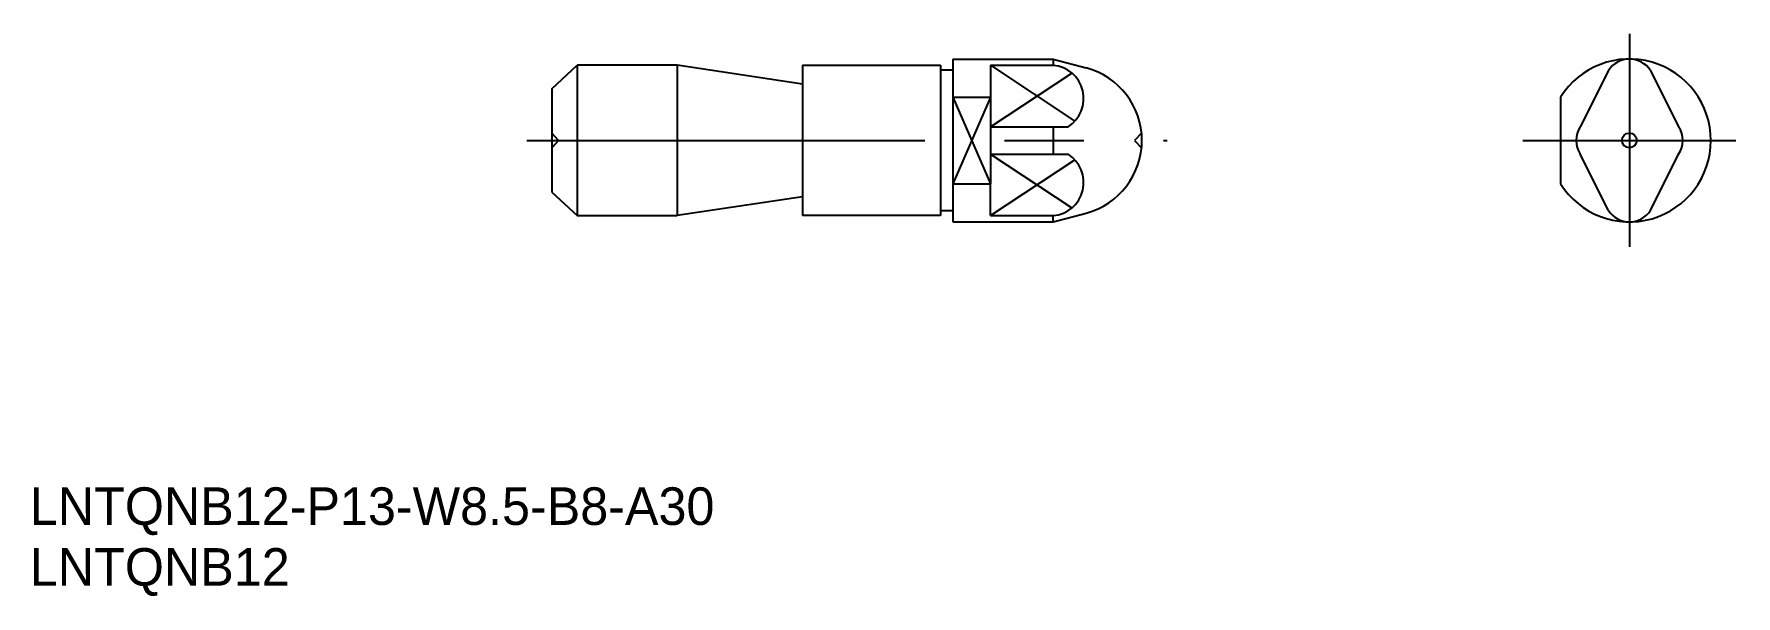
# Model space of a CAD drawing. Extents: x 37 to 172, y 105 to 150.
import ezdxf

# ---------------------------------------------------------------- set-up
doc = ezdxf.new("R2010")
doc.units = 0
doc.linetypes.add('CENTER', pattern=[50.8, 31.75, -6.35, 6.35, -6.35])
doc.linetypes.add('DASHED', pattern=[19.05, 12.7, -6.35])
doc.layers.get('0').update_dxf_attribs({"linetype": 'CONTINUOUS'})
doc.layers.add('CENTER', color=1, linetype='CENTER')

# ---------------------------------------------------------------- blocks, each defined once
blk = doc.blocks.new('*U2')
at = {"color": 7, "linetype": 'CONTINUOUS'}
blk.add_text('LNTQNB12', height=3, dxfattribs=at).set_placement((36.25, 105.65))
blk = doc.blocks.new('*U3')
at = {"color": 7, "linetype": 'CONTINUOUS'}
blk.add_text('LNTQNB12-P13-W8.5-B8-A30', height=3, dxfattribs=at).set_placement((36.25, 110.5))

msp = doc.modelspace()

# ---------------------------------------------------------------- linework, layer by layer
at = {"color": 7, "linetype": 'CONTINUOUS'}
for p, q in [((77.91, 145.31), (79.91, 147.19)), ((87.91, 147.19), (79.91, 147.19)), ((79.91, 147.19), (79.91, 135.19)), ((87.91, 147.19), (87.91, 135.19)), ((97.91, 145.69), (87.91, 147.19)), ((97.91, 147.19), (97.91, 135.19)), ((97.91, 147.19), (108.91, 147.19)), ((108.91, 147.19), (108.91, 135.19)), ((109.91, 146.79), (108.91, 146.79)), ((109.91, 147.69), (109.91, 134.69)), ((109.91, 147.69), (117.91, 147.69)), ((117.91, 147.69), (120.54, 146.98)), ((162.22, 146.78), (159.97, 142.28)), ((165.56, 146.78), (167.81, 142.28)), ((77.91, 145.31), (77.91, 137.06)), ((79.91, 145.31), (79.91, 137.06)), ((109.91, 144.65), (112.91, 144.65)), ((112.91, 144.65), (112.91, 137.72)), ((158.39, 144.65), (158.39, 137.72)), ((162.22, 135.59), (159.97, 140.09)), ((165.56, 135.59), (167.81, 140.09)), ((109.91, 137.72), (112.91, 137.72)), ((77.91, 137.06), (79.91, 135.19)), ((97.91, 136.69), (87.91, 135.19)), ((79.91, 135.19), (87.91, 135.19)), ((108.91, 135.19), (97.91, 135.19)), ((108.91, 135.59), (109.91, 135.59)), ((109.91, 134.69), (117.91, 134.69)), ((117.91, 134.69), (120.54, 135.39))]:
    msp.add_line(p, q, dxfattribs=at)
at = {"color": 3, "linetype": 'CONTINUOUS'}
for p, q in [((112.91, 147.19), (112.91, 144.65)), ((112.91, 147.19), (117.91, 147.19)), ((112.91, 147.19), (119.64, 142.73)), ((117.91, 147.69), (117.91, 147.19)), ((112.91, 142.28), (119.4, 146.56)), ((109.91, 144.65), (112.91, 137.72)), ((112.91, 144.65), (109.91, 137.72)), ((78.44, 141.19), (77.91, 141.77)), ((112.91, 142.28), (117.91, 142.28)), ((112.91, 142.28), (119.1, 142.28)), ((117.91, 142.28), (117.91, 140.09)), ((78.44, 141.19), (77.91, 140.6)), ((112.91, 140.09), (117.91, 140.09)), ((112.91, 140.09), (119.1, 140.09)), ((112.91, 140.09), (119.4, 135.81)), ((112.91, 135.19), (119.64, 139.64)), ((112.91, 135.19), (112.91, 137.72)), ((112.91, 135.19), (117.91, 135.19)), ((117.91, 134.69), (117.91, 135.19))]:
    msp.add_line(p, q, dxfattribs=at)
at = {"color": 3, "linetype": 'DASHED'}
for p, q in [((124.96, 141.77), (124.4, 141.19)), ((124.4, 141.19), (124.96, 140.6))]:
    msp.add_line(p, q, dxfattribs=at)
at = {"color": 7, "linetype": 'CONTINUOUS'}
msp.add_circle((163.89, 141.19), 0.59, dxfattribs=at)
at = {"color": 3, "linetype": 'CONTINUOUS'}
for centre, start, end in [((117.68, 144.53), 302.1828, 85.0796), ((117.68, 137.84), 274.9204, 57.8172)]:
    msp.add_arc(centre, 2.66, start, end, dxfattribs=at)
at = {"color": 7, "linetype": 'CONTINUOUS'}
for centre, radius, start, end in [((118.99, 141.19), 6, 285, 75), ((163.89, 141.19), 6.5, 212.2042, 147.7958), ((163.89, 145.69), 2, 33.1785, 146.8215), ((161.64, 141.19), 2, 146.8215, 213.1785), ((166.14, 141.19), 2, 326.8215, 33.1785), ((163.89, 136.69), 2, 213.1785, 326.8215)]:
    msp.add_arc(centre, radius, start, end, dxfattribs=at)
at = {"layer": 'CENTER', "color": 1, "linetype": 'CENTER'}
for p, q in [((163.89, 149.69), (163.89, 132.69)), ((75.91, 141.19), (126.99, 141.19)), ((155.39, 141.19), (172.39, 141.19))]:
    msp.add_line(p, q, dxfattribs=at)

# ---------------------------------------------------------------- block references
at = {"color": 7, "linetype": 'CONTINUOUS'}
for name in ['*U3', '*U2']:
    msp.add_blockref(name, (0, 0), dxfattribs=at)

doc.saveas('drawing.dxf')
